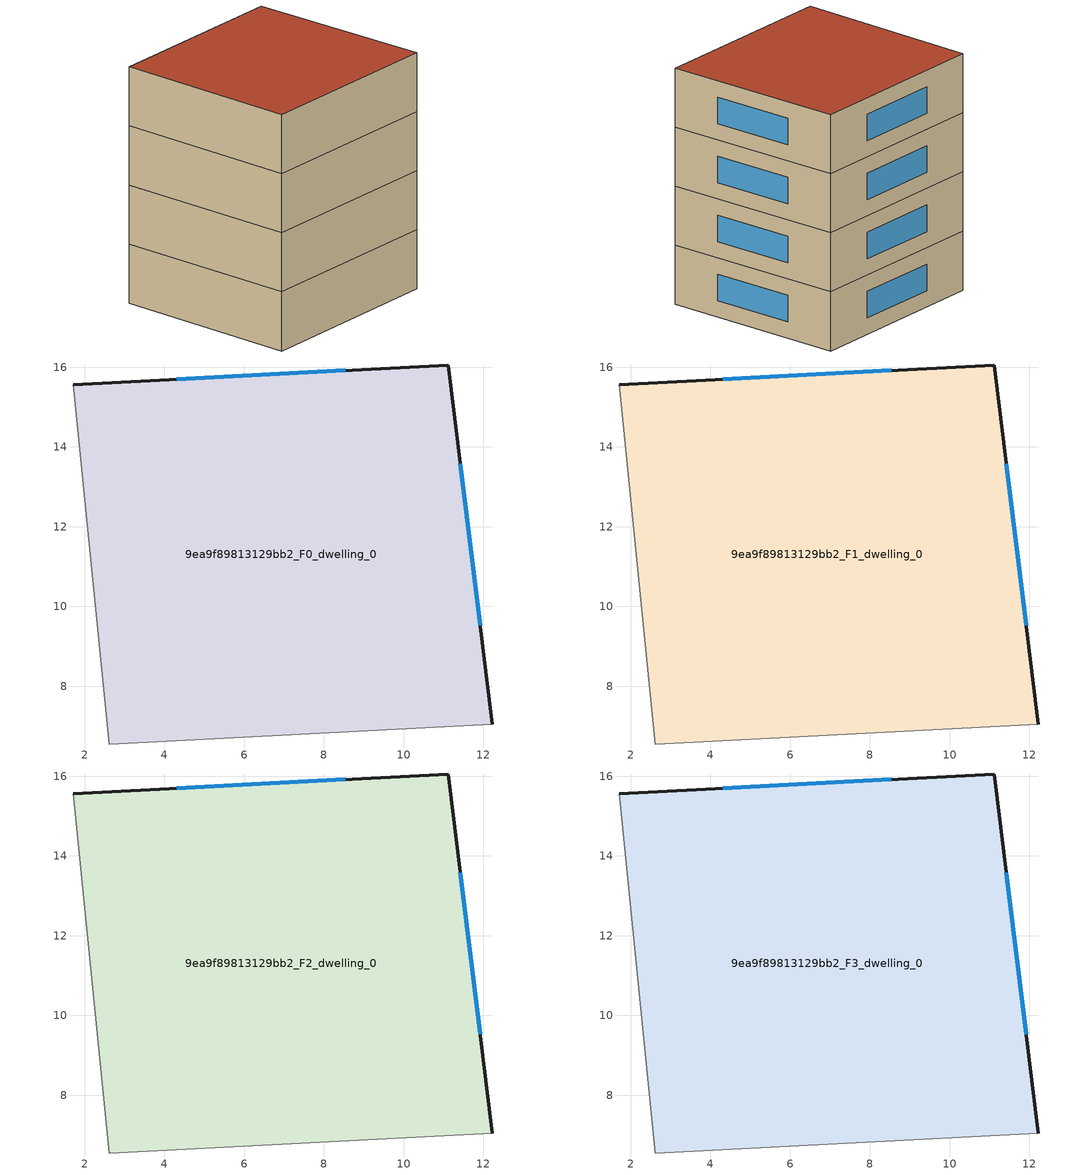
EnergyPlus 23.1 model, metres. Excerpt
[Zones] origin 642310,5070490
9ea9f89813129bb2_F0_dwelling_0
 floor ground (EU_floor_Construction): 11.12,16.05 12.22,7.05 2.61,6.55 1.71,15.56 z0
 wall outside (EU_wall_Construction): 12.22,7.05 11.12,16.05 1.71,15.56 z0:3
 wall adiabatic (EU_wall_Construction): 1.71,15.56 2.61,6.55 12.22,7.05 z0:3
 window (EU_Window_Construction): 8.53,15.92 4.3,15.69 / 11.92,9.53 11.42,13.58 z0.83:2.17
9ea9f89813129bb2_F1_dwelling_0
 floor to 9ea9f89813129bb2_F0_dwelling_0 (EU_floor_Construction): 11.12,16.05 12.22,7.05 2.61,6.55 1.71,15.56 z3
 wall outside (EU_wall_Construction): 12.22,7.05 11.12,16.05 1.71,15.56 z3:6
 wall adiabatic (EU_wall_Construction): 1.71,15.56 2.61,6.55 12.22,7.05 z3:6
 window (EU_Window_Construction): 8.53,15.92 4.3,15.69 / 11.92,9.53 11.42,13.58 z3.83:5.17
9ea9f89813129bb2_F2_dwelling_0
 floor to 9ea9f89813129bb2_F1_dwelling_0 (EU_floor_Construction): 11.12,16.05 12.22,7.05 2.61,6.55 1.71,15.56 z6
 wall outside (EU_wall_Construction): 12.22,7.05 11.12,16.05 1.71,15.56 z6:9
 wall adiabatic (EU_wall_Construction): 1.71,15.56 2.61,6.55 12.22,7.05 z6:9
 window (EU_Window_Construction): 8.53,15.92 4.3,15.69 / 11.92,9.53 11.42,13.58 z6.83:8.17
9ea9f89813129bb2_F3_dwelling_0
 floor to 9ea9f89813129bb2_F2_dwelling_0 (EU_floor_Construction): 11.12,16.05 12.22,7.05 2.61,6.55 1.71,15.56 z9
 wall outside (EU_wall_Construction): 12.22,7.05 11.12,16.05 1.71,15.56 z9:12
 wall adiabatic (EU_wall_Construction): 1.71,15.56 2.61,6.55 12.22,7.05 z9:12
 window (EU_Window_Construction): 8.53,15.92 4.3,15.69 / 11.92,9.53 11.42,13.58 z9.83:11.17
 roof outside (EU_roof_Construction): 12.22,7.05 11.12,16.05 1.71,15.56 2.61,6.55 z12
[Building]
EU S2 Campaign: North Axis=0; Terrain=City; Solar Distribution=FullExterior
[Site:Location]
Lyon-Bron: Latitude=45.75; Longitude=5; Time Zone=1; Elevation=198
[SizingPeriod:WeatherFileDays]
AnnualSizingPeriod: Begin Month=1; Begin Day of Month=1; End Month=12; End Day of Month=31; Day of Week for Start Day=Monday; Use Weather File Daylight Saving Period=No; Use Weather File Rain and Snow Indicators=No
[MATERIAL]
EU_InternalMass_Material: Roughness=MediumRough; Thickness=0.1; Conductivity=1; Density=1800; Specific Heat=900; Thermal Absorptance=0.9; Solar Absorptance=0.7; Visible Absorptance=0.7
[MATERIAL:NOMASS] Roughness=MediumRough; Thermal Absorptance=0.9; Solar Absorptance=0.7; Visible Absorptance=0.7
Name | Thermal Resistance
EU_wall_NoMass | 0.87146
EU_roof_NoMass | 0.842276
EU_floor_NoMass | 0.496999
[WINDOWMATERIAL:SIMPLEGLAZINGSYSTEM]
EU_Window_SimpleGlazing: UFactor=2.2525; Solar Heat Gain Coefficient=0.76; Visible Transmittance=0.76
[CONSTRUCTION]
EU_wall_Construction: EU_wall_NoMass
EU_roof_Construction: EU_roof_NoMass
EU_floor_Construction: EU_floor_NoMass
EU_InternalMass_Construction: EU_InternalMass_Material
EU_Window_Construction: EU_Window_SimpleGlazing
[ZONE] Type=1; Multiplier=1; Ceiling Height=autocalculate; Floor Area=autocalculate; Part of Total Floor Area=Yes
Name | Volume
9ea9f89813129bb2_F0_dwelling_0 | 258.379
9ea9f89813129bb2_F1_dwelling_0; 9ea9f89813129bb2_F2_dwelling_0 | 258.38
9ea9f89813129bb2_F3_dwelling_0 | 516.76
[INTERNALMASS] Construction=EU_InternalMass_Construction; Surface Area=86.1266
Name | Zone or ZoneList
9ea9f89813129bb2_F0_dwelling_0_EU_InternalMass | 9ea9f89813129bb2_F0_dwelling_0
9ea9f89813129bb2_F1_dwelling_0_EU_InternalMass | 9ea9f89813129bb2_F1_dwelling_0
9ea9f89813129bb2_F2_dwelling_0_EU_InternalMass | 9ea9f89813129bb2_F2_dwelling_0
9ea9f89813129bb2_F3_dwelling_0_EU_InternalMass | 9ea9f89813129bb2_F3_dwelling_0
[OTHEREQUIPMENT] Fuel Type=Electricity; Design Level Calculation Method=Watts/Area; Power per Zone Floor Area=1; Fraction Latent=0; Fraction Radiant=0; Fraction Lost=0; Carbon Dioxide Generation Rate=0; EndUse Subcategory=EU_Step8_InternalGains
Name | Zone or ZoneList or Space or SpaceList | Schedule
EU_Step8_InternalGain_9ea9f89813129bb2_F0_dwelling_0_f000 | 9ea9f89813129bb2_F0_dwelling_0 | EU_Step8_GainSchedule_9ea9f89813129bb2_F0_dwelling_0_f000
EU_Step8_InternalGain_9ea9f89813129bb2_F1_dwelling_0_f000 | 9ea9f89813129bb2_F1_dwelling_0 | EU_Step8_GainSchedule_9ea9f89813129bb2_F1_dwelling_0_f000
EU_Step8_InternalGain_9ea9f89813129bb2_F2_dwelling_0_f000 | 9ea9f89813129bb2_F2_dwelling_0 | EU_Step8_GainSchedule_9ea9f89813129bb2_F2_dwelling_0_f000
EU_Step8_InternalGain_9ea9f89813129bb2_F3_dwelling_0_f000 | 9ea9f89813129bb2_F3_dwelling_0 | EU_Step8_GainSchedule_9ea9f89813129bb2_F3_dwelling_0_f000
[ZONEVENTILATION:DESIGNFLOWRATE] Schedule=EU_AlwaysOn; Design Flow Rate Calculation Method=AirChanges/Hour; Air Changes per Hour=0.425; Ventilation Type=Natural; Fan Pressure Rise=0; Fan Total Efficiency=1; Constant Term Coefficient=1; Temperature Term Coefficient=0; Velocity Term Coefficient=0; Velocity Squared Term Coefficient=0; Minimum Indoor Temperature=-100; Maximum Indoor Temperature=100; Delta Temperature=-100; Minimum Outdoor Temperature=-100; Maximum Outdoor Temperature=100; Maximum Wind Speed=40
Name | Zone or ZoneList or Space or SpaceList
EU_ConstantAir_9ea9f89813129bb2_F0_dwelling_0 | 9ea9f89813129bb2_F0_dwelling_0
EU_ConstantAir_9ea9f89813129bb2_F1_dwelling_0 | 9ea9f89813129bb2_F1_dwelling_0
EU_ConstantAir_9ea9f89813129bb2_F2_dwelling_0 | 9ea9f89813129bb2_F2_dwelling_0
EU_ConstantAir_9ea9f89813129bb2_F3_dwelling_0 | 9ea9f89813129bb2_F3_dwelling_0
[HVACTEMPLATE:THERMOSTAT] Constant Heating Setpoint=20; Constant Cooling Setpoint=50
EU_HeatOnly_9ea9f89813129bb2_F0_dwelling_0; EU_HeatOnly_9ea9f89813129bb2_F1_dwelling_0; EU_HeatOnly_9ea9f89813129bb2_F2_dwelling_0; EU_HeatOnly_9ea9f89813129bb2_F3_dwelling_0
[HVACTEMPLATE:ZONE:IDEALLOADSAIRSYSTEM] System Availability Schedule=EU_AlwaysOn; Maximum Heating Supply Air Temperature=50; Minimum Cooling Supply Air Temperature=13; Maximum Heating Supply Air Humidity Ratio=0.0156; Minimum Cooling Supply Air Humidity Ratio=0.0077; Heating Limit=NoLimit; Cooling Limit=NoLimit; Heating Availability Schedule=EU_AlwaysOn; Cooling Availability Schedule=EU_CoolingOff; Dehumidification Control Type=ConstantSensibleHeatRatio; Cooling Sensible Heat Ratio=0.7; Dehumidification Setpoint=60; Humidification Control Type=None; Humidification Setpoint=30; Outdoor Air Method=None; Outdoor Air Flow Rate per Person=0.00944; Outdoor Air Flow Rate per Zone Floor Area=0; Outdoor Air Flow Rate per Zone=0; Demand Controlled Ventilation Type=None; Outdoor Air Economizer Type=NoEconomizer; Heat Recovery Type=None; Sensible Heat Recovery Effectiveness=0.7; Latent Heat Recovery Effectiveness=0.65
Name | Template Thermostat
9ea9f89813129bb2_F0_dwelling_0 | EU_HeatOnly_9ea9f89813129bb2_F0_dwelling_0
9ea9f89813129bb2_F1_dwelling_0 | EU_HeatOnly_9ea9f89813129bb2_F1_dwelling_0
9ea9f89813129bb2_F2_dwelling_0 | EU_HeatOnly_9ea9f89813129bb2_F2_dwelling_0
9ea9f89813129bb2_F3_dwelling_0 | EU_HeatOnly_9ea9f89813129bb2_F3_dwelling_0
[SIZING:ZONE] Zone Cooling Design Supply Air Temperature Input Method=SupplyAirTemperature; Zone Cooling Design Supply Air Temperature=13; Zone Heating Design Supply Air Temperature Input Method=SupplyAirTemperature; Zone Heating Design Supply Air Temperature=50; Zone Cooling Design Supply Air Humidity Ratio=0.008; Zone Heating Design Supply Air Humidity Ratio=0.008; Cooling Design Air Flow Method=DesignDay; Cooling Design Air Flow Rate=0; Cooling Minimum Air Flow per Zone Floor Area=0.000762; Cooling Minimum Air Flow=0; Cooling Minimum Air Flow Fraction=0.2; Heating Design Air Flow Method=DesignDay; Heating Design Air Flow Rate=0; Heating Maximum Air Flow per Zone Floor Area=0.002032; Heating Maximum Air Flow=0.141576; Heating Maximum Air Flow Fraction=0.3; Account for Dedicated Outdoor Air System=No; Dedicated Outdoor Air System Control Strategy=NeutralSupplyAir; Dedicated Outdoor Air Low Setpoint Temperature for Design=autosize; Dedicated Outdoor Air High Setpoint Temperature for Design=autosize; Zone Load Sizing Method=Sensible Load Only No Latent Load; Zone Latent Cooling Design Supply Air Humidity Ratio Input Method=HumidityRatioDifference; Zone Cooling Design Supply Air Humidity Ratio Difference=0.005; Zone Latent Heating Design Supply Air Humidity Ratio Input Method=HumidityRatioDifference; Zone Humidification Design Supply Air Humidity Ratio Difference=0.005
9ea9f89813129bb2_F0_dwelling_0; 9ea9f89813129bb2_F1_dwelling_0; 9ea9f89813129bb2_F2_dwelling_0; 9ea9f89813129bb2_F3_dwelling_0
[SCHEDULE:CONSTANT]
Name | Hourly Value
EU_AlwaysOn | 1
EU_CoolingOff | 0
[SCHEDULE:FILE] Column Number=1; Rows to Skip at Top=0; Number of Hours of Data=8760; Column Separator=Comma; Interpolate to Timestep=No; Minutes per Item=60; Adjust Schedule for Daylight Savings=Yes
Name | File
EU_Step8_GainSchedule_9ea9f89813129bb2_F0_dwelling_0_f000 | ../../schedules/9ea9f89813129bb2/9ea9f89813129bb2_F0_dwelling_0_f000_gain.csv
EU_Step8_GainSchedule_9ea9f89813129bb2_F1_dwelling_0_f000 | ../../schedules/9ea9f89813129bb2/9ea9f89813129bb2_F1_dwelling_0_f000_gain.csv
EU_Step8_GainSchedule_9ea9f89813129bb2_F2_dwelling_0_f000 | ../../schedules/9ea9f89813129bb2/9ea9f89813129bb2_F2_dwelling_0_f000_gain.csv
EU_Step8_GainSchedule_9ea9f89813129bb2_F3_dwelling_0_f000 | ../../schedules/9ea9f89813129bb2/9ea9f89813129bb2_F3_dwelling_0_f000_gain.csv
